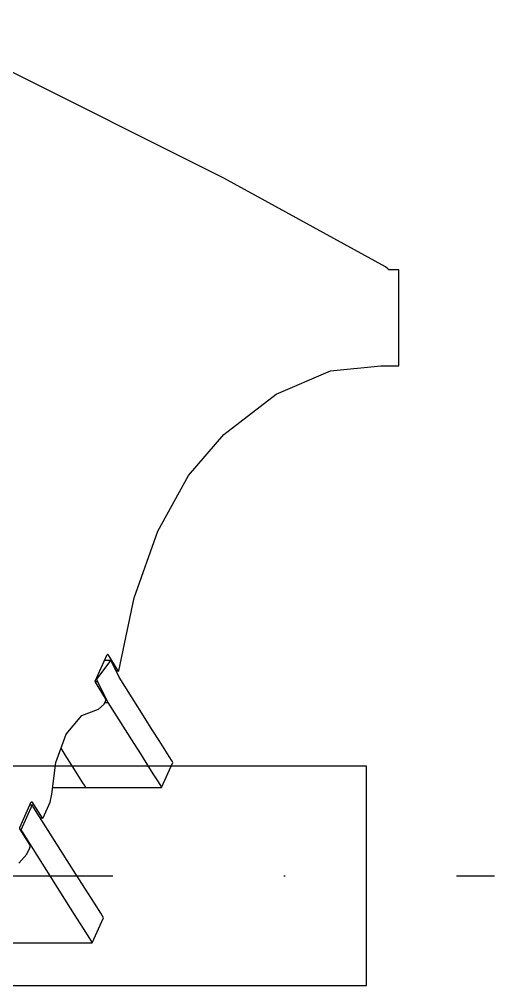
# Model space of a CAD drawing. Header units: millimetres. Extents: x 1084702 to 1166801, y 36632 to 124519.
# Drawn here: x 1098966.3 to 1099139.3, y 57537.8 to 57890 of the extents above; entities that cross this region are included whole.
import ezdxf

# ---------------------------------------------------------------- set-up
doc = ezdxf.new("R2010")
doc.units = ezdxf.units.MM
doc.header["$LTSCALE"] = 250
doc.linetypes.add('CENTER', pattern=[3, 2.5, -0.25, 0, -0.25])
doc.layers.get('0').update_dxf_attribs({"color": 255})

# ---------------------------------------------------------------- blocks, each defined once
blk = doc.blocks.new('PK65002M m platform_top')
at = {"linetype": 'Continuous'}
for p, q in [((-10842.34, 3818.35), (-10846.43, 3809.16)), ((-10841.31, 3816.71), (-10842.34, 3818.35)), ((-10787.22, 3818.35), (-10842.34, 3818.35)), ((-10838.99, 3813.04), (-10841.31, 3816.71)), ((-10835.75, 3807.91), (-10838.99, 3813.04)), ((-10846.43, 3809.16), (-10845.39, 3807.51)), ((-10832.27, 3802.4), (-10835.75, 3807.91)), ((-10845.39, 3807.51), (-10843.08, 3803.85)), ((-10843.08, 3803.85), (-10839.84, 3798.71)), ((-10816.77, 3777.85), (-10832.27, 3802.4)), ((-10839.84, 3798.71), (-10836.36, 3793.21)), ((-10836.36, 3793.21), (-10820.86, 3768.66)), ((-10815.61, 3789.26), (-10818.51, 3786)), ((-10819.6, 3783.65), (-10819.73, 3783.34)), ((-10819.73, 3783.34), (-10819.7, 3782.64)), ((-10818.51, 3786), (-10819.6, 3783.65)), ((-10819.7, 3782.64), (-10815.97, 3776.72)), ((-10820.45, 3768.02), (-10816.36, 3777.21)), ((-10815.95, 3776.3), (-10820.12, 3766.92)), ((-10816.36, 3777.21), (-10816.77, 3777.85)), ((-10816.27, 3777.21), (-10816.36, 3777.21)), ((-10815.97, 3776.72), (-10815.95, 3776.3)), ((-10824.45, 3772.73), (-10826.98, 3767.03)), ((-10824.08, 3772.79), (-10824.45, 3772.73)), ((-10820.34, 3766.88), (-10824.08, 3772.79)), ((-10824.08, 3772.79), (-10823.47, 3772.79)), ((-10826.98, 3767.03), (-10827.59, 3764.07)), ((-10820.86, 3768.66), (-10820.45, 3768.02)), ((-10819.63, 3768.02), (-10820.45, 3768.02)), ((-10820.12, 3766.92), (-10820.34, 3766.88)), ((-10827.59, 3764.07), (-10829.02, 3752.61)), ((-10867.58, 3761.72), (-10871.67, 3752.52)), ((-10867.27, 3761.22), (-10867.58, 3761.72)), ((-10827.89, 3761.72), (-10867.58, 3761.72)), ((-10866.26, 3759.62), (-10867.27, 3761.22)), ((-10864.66, 3757.08), (-10866.26, 3759.62)), ((-10840.02, 3761.72), (-10839.71, 3761.22)), ((-10839.71, 3761.22), (-10838.7, 3759.62)), ((-10838.7, 3759.62), (-10837.09, 3757.08)), ((-10862.56, 3753.76), (-10864.66, 3757.08)), ((-10837.09, 3757.08), (-10835, 3753.76)), ((-10871.67, 3752.52), (-10871.36, 3752.02)), ((-10871.36, 3752.02), (-10870.34, 3750.42)), ((-10860.07, 3749.81), (-10862.56, 3753.76)), ((-10835, 3753.76), (-10832.51, 3749.81)), ((-10829.02, 3752.61), (-10832.85, 3742.23)), ((-10870.34, 3750.42), (-10866.65, 3744.57)), ((-10857.44, 3745.65), (-10860.07, 3749.81)), ((-10832.51, 3749.81), (-10830.96, 3747.36)), ((-10866.65, 3744.57), (-10864.15, 3740.62)), ((-10847.99, 3730.69), (-10857.44, 3745.65)), ((-10832.85, 3742.23), (-10838.49, 3735.38)), ((-10864.15, 3740.62), (-10861.52, 3736.46)), ((-10861.52, 3736.46), (-10852.08, 3721.5)), ((-10838.49, 3735.38), (-10844.6, 3733.1)), ((-10844.22, 3723.03), (-10847.99, 3730.69)), ((-10846.88, 3730.69), (-10847.99, 3730.69)), ((-10846.6, 3731.32), (-10847.21, 3729.93)), ((-10844.6, 3733.1), (-10846.6, 3731.32)), ((-10847.21, 3729.93), (-10847.18, 3729.23)), ((-10847.18, 3729.23), (-10843.45, 3723.31)), ((-10852.08, 3721.5), (-10849.39, 3716.03)), ((-10849.09, 3715.23), (-10843.92, 3722.24)), ((-10843.43, 3722.89), (-10847.72, 3713.24)), ((-10843.43, 3723.05), (-10844.23, 3723.05)), ((-10843.92, 3722.24), (-10844.22, 3723.03)), ((-10843.72, 3722.24), (-10843.92, 3722.24)), ((-10843.45, 3723.31), (-10843.43, 3722.89)), ((-10852.02, 3719.13), (-10857.54, 3692.53)), ((-10851.83, 3719.31), (-10852.02, 3719.13)), ((-10851.64, 3719.19), (-10851.83, 3719.31)), ((-10851.83, 3719.31), (-10851, 3719.31)), ((-10847.94, 3713.21), (-10851.64, 3719.19)), ((-10851.64, 3719.19), (-10850.94, 3719.19)), ((-10849.39, 3716.03), (-10849.09, 3715.23)), ((-10846.83, 3715.23), (-10849.09, 3715.23)), ((-10847.83, 3713.14), (-10847.94, 3713.21)), ((-10847.94, 3713.21), (-10847.83, 3713.21)), ((-10847.72, 3713.24), (-10847.83, 3713.14)), ((-10857.54, 3692.53), (-10866.14, 3668.21)), ((-10866.14, 3668.21), (-10877.31, 3647.95)), ((-10877.31, 3647.95), (-10890.21, 3633)), ((-10890.21, 3633), (-10909.31, 3618.28)), ((-10909.31, 3618.28), (-10929.08, 3609.82)), ((-10953.93, 3608), (-10953.93, 3573)), ((-10947.41, 3608), (-10953.93, 3608)), ((-10929.08, 3609.82), (-10947.41, 3608)), ((-10953.93, 3573), (-10950.26, 3573)), ((-10950.26, 3573), (-10949.96, 3572.63)), ((-10949.96, 3572.63), (-10949.02, 3571.9)), ((-10949.02, 3571.9), (-10890.21, 3539.6)), ((-10890.21, 3539.6), (-10774.74, 3481.65))]:
    blk.add_line(p, q, dxfattribs=at)
blk = doc.blocks.new('1-deck_B4_1')
at = {"linetype": 'CENTER'}
blk.add_line((79862.13, 23169.21), (81376.26, 23169.21), dxfattribs=at)
blk.add_lwpolyline([(79929.59, 23129.21), (81329.59, 23129.21), (81329.59, 23209.21), (79929.59, 23209.21)], close=True)
at = {"linetype": 'CENTER', "rotation": 180}
blk.add_blockref('PK65002M m platform_top', (70387.47, 26963.11), dxfattribs=at)

msp = doc.modelspace()

# ---------------------------------------------------------------- block references
msp.add_blockref('1-deck_B4_1', (1017763.01, 34408.58))

doc.saveas('drawing.dxf')
